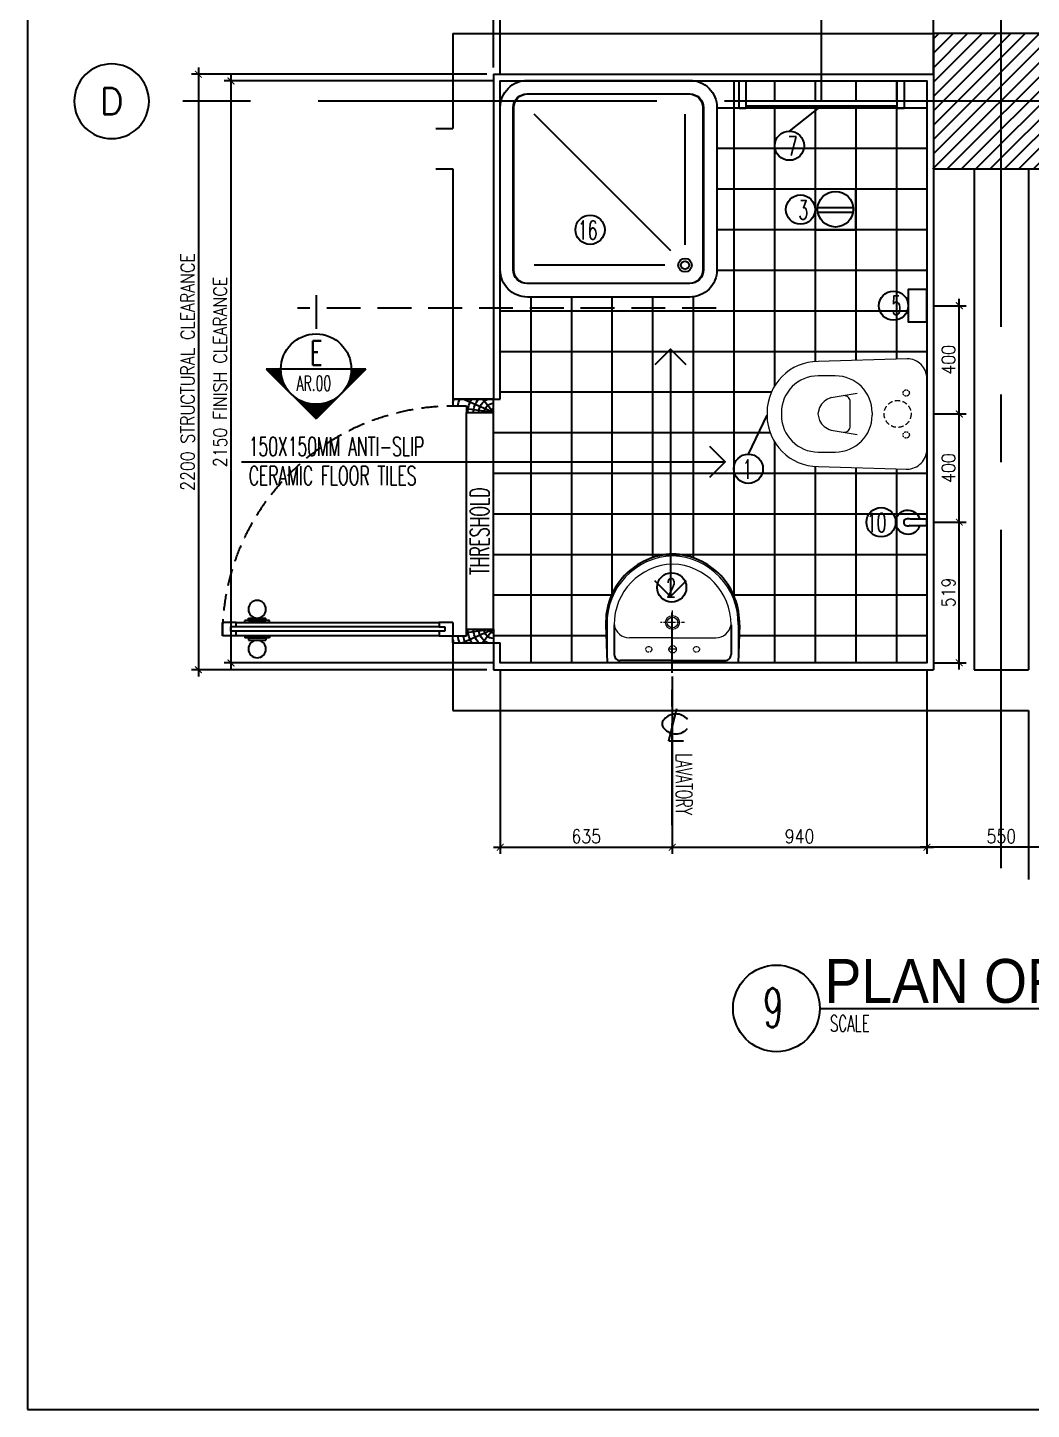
# Model space of a CAD drawing. Extents: x -263967 to -235090, y 196485 to 216410.
# Drawn here: x -263967 to -260261, y 196485 to 201590 of the extents above; entities that cross this region are included whole.
import ezdxf
from ezdxf.enums import TextEntityAlignment as Align

# ---------------------------------------------------------------- set-up
doc = ezdxf.new("R2010")
doc.units = 0
doc.header["$LTSCALE"] = 500
doc.header["$MEASUREMENT"] = 0
for name, pattern in [('CENTER2', [1.125, 0.75, -0.125, 0.125, -0.125]), ('CENTERX2', [4, 2.5, -0.5, 0.5, -0.5]), ('DASHED', [0.75, 0.5, -0.25]), ('HIDDEN', [0.375, 0.25, -0.125]), ('HIDDEN2', [0.1875, 0.125, -0.0625])]:
    doc.linetypes.add(name, pattern=pattern)
doc.layers.get('0').update_dxf_attribs({"linetype": 'CONTINUOUS'})
doc.layers.get('DEFPOINTS').update_dxf_attribs({"linetype": 'CONTINUOUS'})
for name, color, linetype in [('2', 2, 'CONTINUOUS'), ('ARCDIMR', 4, 'CONTINUOUS'), ('AX-CR', 2, 'CONTINUOUS'), ('AX-TXT', 2, 'CONTINUOUS'), ('AXES', 11, 'CENTERX2'), ('AXIS', 11, 'CENTER2'), ('COL', 5, 'CONTINUOUS'), ('DIM-NEW', 4, 'CONTINUOUS'), ('Dimout', 4, 'CONTINUOUS'), ('DOOR', 2, 'CONTINUOUS'), ('DW', 7, 'CONTINUOUS'), ('ELE', 3, 'CONTINUOUS'), ('ELEV-MARK', 6, 'CONTINUOUS'), ('FIX', 2, 'CONTINUOUS'), ('HAT', 8, 'CONTINUOUS'), ('JUMP', 2, 'CONTINUOUS'), ('Plaster', 7, 'CONTINUOUS'), ('SANI', 2, 'CONTINUOUS'), ('Tile', 5, 'CONTINUOUS'), ('TITLE', 1, 'CONTINUOUS'), ('TXT', 2, 'CONTINUOUS'), ('TXT1', 2, 'CONTINUOUS'), ('WALL', 6, 'CONTINUOUS'), ('WallPartition', 2, 'CONTINUOUS')]:
    doc.layers.add(name, color=color, linetype=linetype)
doc.styles.add('DIM', font='simplex.shx', dxfattribs={"width": 0.85})
doc.styles.add('ROMANS', font='romans.shx', dxfattribs={"width": 0.6})
doc.styles.add('TTXT', font='swisse.ttf', dxfattribs={"width": 0.9})
doc.dimstyles.new('DIM1-25', dxfattribs={"dimscale": 25, "dimtxt": 2, "dimasz": 1, "dimexe": 1, "dimexo": 1, "dimgap": 0.6, "dimtad": 1, "dimdec": 0, "dimdsep": 46, "dimtxsty": 'DIM', "dimblk1": 'ARCHTICK', "dimblk2": 'ARCHTICK', "dimsah": 1, "dimcen": 0.09, "dimdle": 1, "dimclrd": 256, "dimclrt": 2, "dimadec": 0, "dimazin": 0, "dimtfac": 1, "dimtdec": 0, "dimtix": 1, "dimtmove": 1, "dimatfit": 3, "dimldrblk": 'ARCHTICK', "dimfxl": 0, "dimtvp": 2, "dimtolj": 1, "dimtzin": 0, "dimarcsym": 0})

# ---------------------------------------------------------------- blocks, each defined once
blk = doc.blocks.new('A0-BOX')
at = {"layer": 'TITLE'}
for p, q in [((0, 79.7), (0, 0)), ((0, 0), (113.3, 0))]:
    blk.add_line(p, q, dxfattribs=at)
blk = doc.blocks.new('_ARCHTICK')
at = {"color": 0, "linetype": 'ByBlock', "const_width": 0.15}
blk.add_lwpolyline([(-0.5, -0.5), (0.5, 0.5)], dxfattribs=at)
blk = doc.blocks.new('*D238')
at = {"layer": 'DEFPOINTS', "color": 0}
for p in [(-263215.9, 201392.6), (-262221.8, 201392.6), (-262221.8, 199242.6)]:
    blk.add_point(p, dxfattribs=at)
at = {"layer": 'Dimout', "lineweight": -2}
blk.add_line((-263215.9, 199217.6), (-263215.9, 201417.6), dxfattribs=at)
at = {"layer": 'Dimout', "color": 0, "lineweight": -2}
for p, q in [((-262246.8, 201392.6), (-263240.9, 201392.6)), ((-262246.8, 199242.6), (-263240.9, 199242.6))]:
    blk.add_line(p, q, dxfattribs=at)
at = {"layer": 'Dimout', "lineweight": -2, "xscale": 25, "yscale": 25, "zscale": 25}
for p, rotation in [((-263215.9, 201392.6), 90), ((-263215.9, 199242.6), 270)]:
    blk.add_blockref('_ARCHTICK', p, dxfattribs=dict(at, rotation=rotation))
at = {"layer": 'Dimout', "color": 2, "insert": (-263255.9, 200317.6), "char_height": 50, "attachment_point": 5, "rotation": 90, "style": 'DIM'}
blk.add_mtext('\\A1;2150 FINISH CLEARANCE', dxfattribs=at)
blk = doc.blocks.new('*D237')
at = {"layer": 'DEFPOINTS', "color": 0}
for p in [(-262246.8, 201417.6), (-263336.3, 199217.6), (-262246.8, 199217.6)]:
    blk.add_point(p, dxfattribs=at)
at = {"layer": 'Dimout', "color": 0, "lineweight": -2}
for p, q in [((-262271.8, 201417.6), (-263361.3, 201417.6)), ((-262271.8, 199217.6), (-263361.3, 199217.6))]:
    blk.add_line(p, q, dxfattribs=at)
at = {"layer": 'Dimout', "lineweight": -2}
blk.add_line((-263336.3, 201442.6), (-263336.3, 199192.6), dxfattribs=at)
at = {"layer": 'Dimout', "lineweight": -2, "xscale": 25, "yscale": 25, "zscale": 25}
for p, rotation in [((-263336.3, 201417.6), 90), ((-263336.3, 199217.6), 270)]:
    blk.add_blockref('_ARCHTICK', p, dxfattribs=dict(at, rotation=rotation))
at = {"layer": 'Dimout', "color": 2, "insert": (-263376.3, 200317.6), "char_height": 50, "attachment_point": 5, "rotation": 90, "style": 'DIM'}
blk.add_mtext('\\A1;2200 STRUCTURAL CLEARANCE', dxfattribs=at)
blk = doc.blocks.new('AXU')
at = {"layer": 'AX-CR'}
blk.add_circle((0, 350), 350, dxfattribs=at)
at = {"layer": 'AX-TXT', "style": 'ROMANS'}
blk.add_attdef('AX', text='', height=250, dxfattribs=at).set_placement((0, 350), align=Align.MIDDLE)
blk = doc.blocks.new('*X23')
at = {"color": 0}
for p, q in [((203885.6, 125449.7), (204385.6, 125949.7)), ((203888.6, 125505.8), (204332.5, 125949.7)), ((203888.6, 125558.8), (204279.5, 125949.7)), ((203888.6, 125611.8), (204226.5, 125949.7)), ((203888.6, 125664.9), (204173.4, 125949.7)), ((203888.6, 125717.9), (204120.4, 125949.7)), ((203888.6, 125770.9), (204067.4, 125949.7)), ((203888.6, 125824), (204014.3, 125949.7)), ((203888.6, 125877), (203961.3, 125949.7)), ((203888.6, 125930), (203908.3, 125949.7)), ((203938.6, 125449.7), (204388.6, 125899.7)), ((203991.6, 125449.7), (204388.6, 125846.7)), ((204044.7, 125449.7), (204388.6, 125793.6)), ((204097.7, 125449.7), (204388.6, 125740.6)), ((204150.7, 125449.7), (204388.6, 125687.6)), ((204203.8, 125449.7), (204388.6, 125634.5)), ((204256.8, 125449.7), (204388.6, 125581.5)), ((204309.8, 125449.7), (204388.6, 125528.5)), ((204362.9, 125449.7), (204388.6, 125475.4))]:
    blk.add_line(p, q, dxfattribs=at)
blk = doc.blocks.new('COL50')
at = {"layer": 'COL'}
blk.add_lwpolyline([(-250, 250), (-250, -250), (250, -250), (250, 250)], close=True, dxfattribs=at)
blk = doc.blocks.new('SHR1')
at = {"layer": 'FIX'}
for p, q in [((-195.7, 195.7), (-700, 700)), ((-142.7, 217.7), (-142.7, 700)), ((-217.7, 142.7), (-700, 142.7))]:
    blk.add_line(p, q, dxfattribs=at)
for points in [[(-825, 125), (-825, 725, -0.414214), (-725, 825), (-125, 825, -0.414214), (-25, 725), (-25, 125, -0.414214), (-125, 25), (-725, 25, -0.414214)], [(-775, 125), (-775, 725, -0.414214), (-725, 775), (-125, 775, -0.414214), (-75, 725), (-75, 125, -0.414214), (-125, 75), (-725, 75, -0.414214)]]:
    blk.add_lwpolyline(points, format="xyb", close=True, dxfattribs=at)
for radius in [25, 15]:
    blk.add_circle((-142.7, 142.7), radius, dxfattribs=at)
blk = doc.blocks.new('*D236')
at = {"layer": 'DEFPOINTS', "color": 0}
for p in [(-260646.8, 199242.6), (-260096.8, 199242.6), (-260646.8, 198562)]:
    blk.add_point(p, dxfattribs=at)
at = {"layer": 'Dimout', "color": 0, "lineweight": -2}
for p, q in [((-260646.8, 199217.6), (-260646.8, 198537)), ((-260096.8, 199217.6), (-260096.8, 198537))]:
    blk.add_line(p, q, dxfattribs=at)
at = {"layer": 'Dimout', "lineweight": -2}
blk.add_line((-260071.8, 198562), (-260671.8, 198562), dxfattribs=at)
at = {"layer": 'Dimout', "lineweight": -2, "xscale": 25, "yscale": 25, "zscale": 25, "rotation": 180}
blk.add_blockref('_ARCHTICK', (-260646.8, 198562), dxfattribs=at)
at = {"layer": 'Dimout', "lineweight": -2, "xscale": 25, "yscale": 25, "zscale": 25}
blk.add_blockref('_ARCHTICK', (-260096.8, 198562), dxfattribs=at)
at = {"layer": 'Dimout', "color": 2, "insert": (-260371.8, 198602), "char_height": 50, "attachment_point": 5, "style": 'DIM'}
blk.add_mtext('\\A1;550', dxfattribs=at)
blk = doc.blocks.new('*X5')
at = {"color": 0}
for p, q in [((14608, 7877), (14819, 8088)), ((14625, 7890), (14821, 8086)), ((14637, 7899), (14823, 8084)), ((14647, 7905), (14825, 8082)), ((14656, 7910), (14826, 8081)), ((14664, 7915), (14828, 8079)), ((14671, 7919), (14830, 8077)), ((14678, 7922), (14832, 8075)), ((14685, 7925), (14833, 8073)), ((14691, 7928), (14835, 8072)), ((14697, 7930), (14837, 8070)), ((14703, 7933), (14839, 8068)), ((14709, 7935), (14841, 8066)), ((14714, 7937), (14842, 8065)), ((14719, 7938), (14844, 8063)), ((14725, 7940), (14846, 8061)), ((14730, 7941), (14848, 8059)), ((14734, 7943), (14849, 8058)), ((14739, 7944), (14851, 8056)), ((14744, 7945), (14853, 8054)), ((14749, 7946), (14855, 8052)), ((14753, 7947), (14856, 8051)), ((14757, 7948), (14858, 8049)), ((14762, 7949), (14860, 8047)), ((14766, 7950), (14862, 8045)), ((14770, 7950), (14863, 8043)), ((14774, 7951), (14865, 8042)), ((14778, 7951), (14867, 8040)), ((14782, 7952), (14869, 8038)), ((14786, 7952), (14871, 8036)), ((14790, 7953), (14872, 8035)), ((14794, 7953), (14874, 8033)), ((14798, 7953), (14876, 8031)), ((14802, 7953), (14878, 8029)), ((14805, 7954), (14879, 8028)), ((14809, 7954), (14881, 8026)), ((14813, 7954), (14883, 8024)), ((14816, 7954), (14885, 8022)), ((14820, 7954), (14886, 8020)), ((14823, 7954), (14888, 8019)), ((14827, 7954), (14890, 8017)), ((14830, 7954), (14892, 8015)), ((14834, 7953), (14894, 8013)), ((14837, 7953), (14895, 8012)), ((14840, 7953), (14897, 8010)), ((14844, 7953), (14899, 8008)), ((14847, 7953), (14901, 8006)), ((14850, 7952), (14902, 8005)), ((14853, 7952), (14904, 8003)), ((14856, 7952), (14906, 8001)), ((14860, 7951), (14908, 7999)), ((14863, 7951), (14909, 7997)), ((14866, 7950), (14911, 7996)), ((14869, 7950), (14913, 7994)), ((14872, 7949), (14915, 7992)), ((14875, 7949), (14917, 7990)), ((14878, 7948), (14918, 7989)), ((14881, 7948), (14920, 7987)), ((14884, 7947), (14922, 7985)), ((14887, 7947), (14924, 7983)), ((14890, 7946), (14925, 7982)), ((14893, 7945), (14927, 7980)), ((14895, 7945), (14929, 7978)), ((14898, 7944), (14931, 7976)), ((14901, 7943), (14932, 7974)), ((14904, 7942), (14934, 7973)), ((14907, 7942), (14936, 7971)), ((14909, 7941), (14938, 7969)), ((14912, 7940), (14939, 7967)), ((14915, 7939), (14941, 7966)), ((14917, 7938), (14943, 7964)), ((14920, 7937), (14945, 7962)), ((14923, 7937), (14947, 7960)), ((14925, 7936), (14948, 7959)), ((14928, 7935), (14950, 7957)), ((14931, 7934), (14952, 7955)), ((14933, 7933), (14954, 7953)), ((14936, 7932), (14955, 7952)), ((14938, 7931), (14957, 7950)), ((14941, 7930), (14959, 7948)), ((14943, 7929), (14961, 7946)), ((14946, 7928), (14962, 7944)), ((14948, 7927), (14964, 7943)), ((14951, 7926), (14966, 7941)), ((14953, 7925), (14968, 7939)), ((14956, 7923), (14970, 7937)), ((14958, 7922), (14971, 7936)), ((14960, 7921), (14973, 7934)), ((14963, 7920), (14975, 7932)), ((14965, 7919), (14977, 7930)), ((14967, 7918), (14978, 7929)), ((14970, 7916), (14980, 7927)), ((14972, 7915), (14982, 7925)), ((14974, 7914), (14984, 7923)), ((14977, 7913), (14985, 7921)), ((14979, 7911), (14987, 7920)), ((14981, 7910), (14989, 7918)), ((14983, 7909), (14991, 7916)), ((14986, 7908), (14993, 7914)), ((14988, 7906), (14994, 7913)), ((14360, 7629), (14571, 7839)), ((14364, 7629), (14557, 7822)), ((14368, 7629), (14549, 7810)), ((14371, 7629), (14542, 7800)), ((14375, 7629), (14537, 7791)), ((14990, 7905), (14996, 7911)), ((14992, 7903), (14998, 7909)), ((14994, 7902), (15000, 7907)), ((14997, 7901), (15001, 7906)), ((14999, 7899), (15003, 7904)), ((15001, 7898), (15005, 7902)), ((15003, 7896), (15007, 7900)), ((15005, 7895), (15008, 7898)), ((15007, 7894), (15010, 7897)), ((15009, 7892), (15012, 7895)), ((15011, 7891), (15014, 7893)), ((15013, 7889), (15016, 7891)), ((15015, 7888), (15017, 7890)), ((15017, 7886), (15019, 7888)), ((15019, 7884), (15021, 7886)), ((15021, 7883), (15023, 7884)), ((15023, 7881), (15024, 7883)), ((15025, 7880), (15026, 7881)), ((15027, 7878), (15028, 7879)), ((15029, 7877), (15030, 7877)), ((15031, 7875), (15031, 7875)), ((15033, 7873), (15033, 7874)), ((15035, 7872), (15035, 7872)), ((15036, 7870), (15037, 7870)), ((15038, 7868), (15038, 7868)), ((15040, 7867), (15040, 7867)), ((15042, 7865), (15042, 7865)), ((15044, 7863), (15044, 7863)), ((15046, 7861), (15046, 7861)), ((15047, 7860), (15047, 7860)), ((15051, 7856), (15051, 7856)), ((15053, 7854), (15053, 7854)), ((15054, 7852), (15054, 7853)), ((15056, 7851), (15056, 7851)), ((15058, 7849), (15058, 7849)), ((15059, 7847), (15060, 7847)), ((15061, 7845), (15061, 7845)), ((15063, 7843), (15063, 7844)), ((15064, 7841), (15065, 7842)), ((15066, 7839), (15067, 7840)), ((15068, 7837), (15069, 7838)), ((15069, 7836), (15070, 7837)), ((15071, 7834), (15072, 7835)), ((15072, 7832), (15074, 7833)), ((15074, 7830), (15076, 7831)), ((15076, 7828), (15077, 7830)), ((15077, 7826), (15079, 7828)), ((15079, 7824), (15081, 7826)), ((15080, 7822), (15083, 7824)), ((15082, 7820), (15084, 7822)), ((15083, 7818), (15086, 7821)), ((15085, 7815), (15088, 7819)), ((15086, 7813), (15090, 7817)), ((15087, 7811), (15092, 7815)), ((15089, 7809), (15093, 7814)), ((15090, 7807), (15095, 7812)), ((15092, 7805), (15097, 7810)), ((15093, 7803), (15099, 7808)), ((15094, 7801), (15100, 7807)), ((15096, 7798), (15102, 7805)), ((15097, 7796), (15104, 7803)), ((15098, 7794), (15106, 7801)), ((15100, 7792), (15107, 7799)), ((15101, 7790), (15109, 7798)), ((15102, 7787), (15111, 7796)), ((15104, 7785), (15113, 7794)), ((15105, 7783), (15115, 7792)), ((15106, 7780), (15116, 7791)), ((15107, 7778), (15118, 7789)), ((15108, 7776), (15120, 7787)), ((15110, 7773), (15122, 7785)), ((14378, 7629), (14533, 7783)), ((14382, 7629), (14529, 7776)), ((14385, 7629), (14525, 7769)), ((14389, 7629), (14522, 7762)), ((14392, 7629), (14519, 7756)), ((14396, 7629), (14517, 7750)), ((14399, 7629), (14515, 7744)), ((14403, 7629), (14513, 7739)), ((14406, 7629), (14511, 7733)), ((14410, 7629), (14509, 7728)), ((14413, 7629), (14507, 7723)), ((14417, 7629), (14506, 7718)), ((14421, 7629), (14505, 7713)), ((14424, 7629), (14503, 7708)), ((14428, 7629), (14502, 7703)), ((14431, 7629), (14501, 7699)), ((14435, 7629), (14500, 7694)), ((14438, 7629), (14499, 7690)), ((14442, 7629), (14499, 7686)), ((14445, 7629), (14498, 7681)), ((14449, 7629), (14497, 7677)), ((14452, 7629), (14497, 7673)), ((14456, 7629), (14496, 7669)), ((14459, 7629), (14496, 7665)), ((14463, 7629), (14495, 7661)), ((14466, 7629), (14495, 7657)), ((15111, 7771), (15123, 7784)), ((15112, 7769), (15125, 7782)), ((15113, 7766), (15127, 7780)), ((15114, 7764), (15129, 7778)), ((15115, 7761), (15130, 7777)), ((15116, 7759), (15132, 7775)), ((15117, 7756), (15134, 7773)), ((15118, 7754), (15136, 7771)), ((15119, 7751), (15137, 7769)), ((15121, 7749), (15139, 7768)), ((15122, 7746), (15141, 7766)), ((15122, 7744), (15143, 7764)), ((15123, 7741), (15145, 7762)), ((15124, 7739), (15146, 7761)), ((15125, 7736), (15148, 7759)), ((15126, 7733), (15150, 7757)), ((15127, 7731), (15152, 7755)), ((15128, 7728), (15153, 7754)), ((15129, 7725), (15155, 7752)), ((15130, 7723), (15157, 7750)), ((15130, 7720), (15159, 7748)), ((15131, 7717), (15160, 7746)), ((15132, 7714), (15162, 7745)), ((15133, 7712), (15164, 7743)), ((15133, 7709), (15166, 7741)), ((15134, 7706), (15168, 7739)), ((15135, 7703), (15169, 7738)), ((15136, 7700), (15171, 7736)), ((15136, 7697), (15173, 7734)), ((15137, 7695), (15175, 7732)), ((15137, 7692), (15176, 7731)), ((15138, 7689), (15178, 7729)), ((15139, 7686), (15180, 7727)), ((15139, 7683), (15182, 7725)), ((15140, 7680), (15183, 7723)), ((15140, 7676), (15185, 7722)), ((15140, 7673), (15187, 7720)), ((15141, 7670), (15189, 7718)), ((15141, 7667), (15191, 7716)), ((15142, 7664), (15192, 7715)), ((15142, 7661), (15194, 7713)), ((15142, 7658), (15196, 7711)), ((15143, 7654), (15198, 7709)), ((15143, 7651), (15199, 7708)), ((15143, 7648), (15201, 7706)), ((15143, 7644), (15203, 7704)), ((15143, 7641), (15205, 7702)), ((15143, 7637), (15206, 7700)), ((15143, 7634), (15208, 7699)), ((15144, 7631), (15210, 7697)), ((15145, 7629), (15212, 7695)), ((15149, 7629), (15214, 7693)), ((15152, 7629), (15215, 7692)), ((15156, 7629), (15217, 7690)), ((15159, 7629), (15219, 7688)), ((15163, 7629), (15221, 7686)), ((15167, 7629), (15222, 7685)), ((15170, 7629), (15224, 7683)), ((15174, 7629), (15226, 7681)), ((15177, 7629), (15228, 7679)), ((15181, 7629), (15229, 7678)), ((15184, 7629), (15231, 7676)), ((15188, 7629), (15233, 7674)), ((15191, 7629), (15235, 7672)), ((15195, 7629), (15236, 7670)), ((15198, 7629), (15238, 7669)), ((15202, 7629), (15240, 7667)), ((15205, 7629), (15242, 7665)), ((15209, 7629), (15244, 7663)), ((15212, 7629), (15245, 7662)), ((15216, 7629), (15247, 7660)), ((15220, 7629), (15249, 7658)), ((14470, 7629), (14494, 7653)), ((14474, 7629), (14494, 7649)), ((14477, 7629), (14494, 7646)), ((14481, 7629), (14494, 7642)), ((14484, 7629), (14494, 7638)), ((14488, 7629), (14494, 7635)), ((14491, 7629), (14494, 7631)), ((15223, 7629), (15251, 7656)), ((15227, 7629), (15252, 7655)), ((15230, 7629), (15254, 7653)), ((15234, 7629), (15256, 7651)), ((15237, 7629), (15258, 7649)), ((15241, 7629), (15259, 7647)), ((15244, 7629), (15261, 7646)), ((15248, 7629), (15263, 7644)), ((15251, 7629), (15265, 7642)), ((15255, 7629), (15267, 7640)), ((15258, 7629), (15268, 7639)), ((15262, 7629), (15270, 7637)), ((15266, 7629), (15272, 7635)), ((15269, 7629), (15274, 7633)), ((15273, 7629), (15275, 7632)), ((15276, 7629), (15277, 7630))]:
    blk.add_line(p, q, dxfattribs=at)
blk = doc.blocks.new('A$C67076F16')
at = {"layer": 'DIM-NEW'}
for p, q in [((0.0127, 0.0913), (0.1876, 0.0913)), ((0.0138, 0.1136), (0.1863, 0.1136))]:
    blk.add_line(p, q, dxfattribs=at)
at = {"layer": 'DW'}
blk.add_lwpolyline([(0, 0.2), (0, 0), (0.2, 0), (0.2, 0.2)], close=True, dxfattribs=at)
at = {"layer": 'FIX', "color": 2}
blk.add_circle((0.1, 0.0983), 0.0876, dxfattribs=at)
blk = doc.blocks.new('*D234')
at = {"layer": 'DEFPOINTS', "color": 0}
for p in [(-260646.8, 200562.6), (-260526.9, 200562.6), (-260646.8, 200162.6)]:
    blk.add_point(p, dxfattribs=at)
at = {"layer": 'Dimout', "color": 0, "lineweight": -2}
for p, q in [((-260621.8, 200562.6), (-260501.9, 200562.6)), ((-260621.8, 200162.6), (-260501.9, 200162.6))]:
    blk.add_line(p, q, dxfattribs=at)
at = {"layer": 'Dimout', "lineweight": -2}
blk.add_line((-260526.9, 200137.6), (-260526.9, 200587.6), dxfattribs=at)
at = {"layer": 'Dimout', "lineweight": -2, "xscale": 25, "yscale": 25, "zscale": 25}
for p, rotation in [((-260526.9, 200562.6), 90), ((-260526.9, 200162.6), 270)]:
    blk.add_blockref('_ARCHTICK', p, dxfattribs=dict(at, rotation=rotation))
at = {"layer": 'Dimout', "color": 2, "insert": (-260566.9, 200362.6), "char_height": 50, "attachment_point": 5, "rotation": 90, "style": 'DIM'}
blk.add_mtext('\\A1;400', dxfattribs=at)
blk = doc.blocks.new('*D233')
at = {"layer": 'DEFPOINTS', "color": 0}
for p in [(-260646.8, 200162.6), (-260526.9, 200162.6), (-260646.8, 199762.6)]:
    blk.add_point(p, dxfattribs=at)
at = {"layer": 'Dimout', "color": 0, "lineweight": -2}
for p, q in [((-260621.8, 200162.6), (-260501.9, 200162.6)), ((-260621.8, 199762.6), (-260501.9, 199762.6))]:
    blk.add_line(p, q, dxfattribs=at)
at = {"layer": 'Dimout', "lineweight": -2}
blk.add_line((-260526.9, 199737.6), (-260526.9, 200187.6), dxfattribs=at)
at = {"layer": 'Dimout', "lineweight": -2, "xscale": 25, "yscale": 25, "zscale": 25}
for p, rotation in [((-260526.9, 200162.6), 90), ((-260526.9, 199762.6), 270)]:
    blk.add_blockref('_ARCHTICK', p, dxfattribs=dict(at, rotation=rotation))
at = {"layer": 'Dimout', "color": 2, "insert": (-260566.9, 199962.6), "char_height": 50, "attachment_point": 5, "rotation": 90, "style": 'DIM'}
blk.add_mtext('\\A1;400', dxfattribs=at)
blk = doc.blocks.new('*D232')
at = {"layer": 'DEFPOINTS', "color": 0}
for p in [(-260646.8, 199762.6), (-260526.9, 199762.6), (-260646.8, 199243.6)]:
    blk.add_point(p, dxfattribs=at)
at = {"layer": 'Dimout', "lineweight": -2}
blk.add_line((-260526.9, 199218.6), (-260526.9, 199787.6), dxfattribs=at)
at = {"layer": 'Dimout', "color": 0, "lineweight": -2}
for p, q in [((-260621.8, 199762.6), (-260501.9, 199762.6)), ((-260621.8, 199243.6), (-260501.9, 199243.6))]:
    blk.add_line(p, q, dxfattribs=at)
at = {"layer": 'Dimout', "lineweight": -2, "xscale": 25, "yscale": 25, "zscale": 25}
for p, rotation in [((-260526.9, 199762.6), 90), ((-260526.9, 199243.6), 270)]:
    blk.add_blockref('_ARCHTICK', p, dxfattribs=dict(at, rotation=rotation))
at = {"layer": 'Dimout', "color": 2, "insert": (-260566.9, 199503.1), "char_height": 50, "attachment_point": 5, "rotation": 90, "style": 'DIM'}
blk.add_mtext('\\A1;519', dxfattribs=at)
blk = doc.blocks.new('A$C785E76E1')
at = {"layer": 'JUMP'}
for p, q in [((0.033, 0.0529), (0.033, 0.1149)), ((0.057, 0.0529), (0.057, 0.1149))]:
    blk.add_line(p, q, dxfattribs=at)
for radius, start, end in [(0.045, 105.4782, 74.5218), (0.0144, 146.4427, 33.5573)]:
    blk.add_arc((0.045, 0.045), radius, start, end, dxfattribs=at)
blk = doc.blocks.new('*D228')
at = {"layer": 'DEFPOINTS', "color": 0}
for p in [(-260646.8, 199242.6), (-261586.9, 199217.6), (-260646.8, 198562)]:
    blk.add_point(p, dxfattribs=at)
at = {"layer": 'Dimout', "color": 0, "lineweight": -2}
for p, q in [((-261586.9, 199192.6), (-261586.9, 198537)), ((-260646.8, 199217.6), (-260646.8, 198537))]:
    blk.add_line(p, q, dxfattribs=at)
at = {"layer": 'Dimout', "lineweight": -2}
blk.add_line((-261611.9, 198562), (-260621.8, 198562), dxfattribs=at)
at = {"layer": 'Dimout', "lineweight": -2, "xscale": 25, "yscale": 25, "zscale": 25, "rotation": 180}
blk.add_blockref('_ARCHTICK', (-261586.9, 198562), dxfattribs=at)
at = {"layer": 'Dimout', "lineweight": -2, "xscale": 25, "yscale": 25, "zscale": 25}
blk.add_blockref('_ARCHTICK', (-260646.8, 198562), dxfattribs=at)
at = {"layer": 'Dimout', "color": 2, "insert": (-261116.9, 198602), "char_height": 50, "attachment_point": 5, "style": 'DIM'}
blk.add_mtext('\\A1;940', dxfattribs=at)
blk = doc.blocks.new('*D227')
at = {"layer": 'DEFPOINTS', "color": 0}
for p in [(-262221.8, 199242.6), (-261586.9, 199217.6), (-261586.9, 198562)]:
    blk.add_point(p, dxfattribs=at)
at = {"layer": 'Dimout', "color": 0, "lineweight": -2}
for p, q in [((-262221.8, 199217.6), (-262221.8, 198537)), ((-261586.9, 199192.6), (-261586.9, 198537))]:
    blk.add_line(p, q, dxfattribs=at)
at = {"layer": 'Dimout', "lineweight": -2}
blk.add_line((-262246.8, 198562), (-261561.9, 198562), dxfattribs=at)
at = {"layer": 'Dimout', "lineweight": -2, "xscale": 25, "yscale": 25, "zscale": 25, "rotation": 180}
blk.add_blockref('_ARCHTICK', (-262221.8, 198562), dxfattribs=at)
at = {"layer": 'Dimout', "lineweight": -2, "xscale": 25, "yscale": 25, "zscale": 25}
blk.add_blockref('_ARCHTICK', (-261586.9, 198562), dxfattribs=at)
at = {"layer": 'Dimout', "color": 2, "insert": (-261904.4, 198602), "char_height": 50, "attachment_point": 5, "style": 'DIM'}
blk.add_mtext('\\A1;635', dxfattribs=at)
blk = doc.blocks.new('SCNTR', base_point=(3632.66, 549.66))
for q in [(3633.89, 554.57), (3636.1, 543.44)]:
    blk.add_line((3631.12, 543.44), q)
for centre, radius, start, end in [((3630.8, 549.38), 1.99, 133.3084, 182.4789), ((3633.47, 547.5), 5.23, 39.4883, 140.5117), ((3630.8, 549.21), 1.99, 177.5211, 226.6916), ((3633.47, 551.09), 5.23, 219.4883, 320.5117)]:
    blk.add_arc(centre, radius, start, end)
blk = doc.blocks.new('LAV1')
at = {"layer": 'FIX', "linetype": 'DASHED', "lineweight": 20, "ltscale": 0.05}
for p, q in [((-0.5, 170), (-0.5, 270)), ((-0.5, 170), (-0.5, 270)), ((49.5, 220), (-50.5, 220))]:
    blk.add_line(p, q, dxfattribs=at)
at = {"layer": 'FIX', "linetype": 'ByBlock', "ltscale": 0.3}
for p, q in [((-280, 210), (-275, 50)), ((-245, 210), (-245, 85)), ((245, 210), (245, 85)), ((280, 210), (275, 50)), ((0, 60), (-220.2, 60)), ((0, 60), (220.2, 60))]:
    blk.add_line(p, q, dxfattribs=at)
at = {"layer": 'FIX', "linetype": 'Continuous', "lineweight": 20}
for p, q in [((-275, 210), (-275, 50)), ((275, 210), (275, 50)), ((0, 155), (-181.4, 155)), ((0, 155), (181.4, 155)), ((0, 50), (-275, 50)), ((0, 50), (-252.5, 50)), ((0, 50), (252.5, 50)), ((0, 50), (275, 50))]:
    blk.add_line(p, q, dxfattribs=at)
at = {"layer": 'FIX', "lineweight": 20}
for p, q in [((0, 92), (0, 123)), ((15.6, 107.5), (-15.5, 107.5))]:
    blk.add_line(p, q, dxfattribs=at)
for centre, radius in [((-0.5, 220), 29.5), ((-0.5, 220), 22.5), ((0, 107.5), 15.5)]:
    blk.add_circle(centre, radius, dxfattribs=at)
at = {"layer": 'FIX', "linetype": 'HIDDEN', "lineweight": 20, "ltscale": 0.05}
for centre in [(-100, 107.5), (100, 107.5)]:
    blk.add_circle(centre, 12.4, dxfattribs=at)
at = {"layer": 'FIX', "linetype": 'ByBlock', "ltscale": 0.3}
for centre, radius, start, end in [((6.9, 220), 287, 91.37765, 182.00641), ((-6.9, 220), 287, 357.99359, 88.62235), ((-220.1, 84.9), 24.9, 179.70214, 269.94861), ((220.1, 84.9), 24.9, 270.05139, 0.29786)]:
    blk.add_arc(centre, radius, start, end, dxfattribs=at)
at = {"layer": 'FIX', "linetype": 'Continuous', "lineweight": 20}
for centre, radius, start, end in [((8.4, 216.7), 283.4, 91.6988, 181.35097), ((7.6, 212.5), 252.7, 91.73281, 180.48842), ((-8.4, 216.7), 283.4, 358.64903, 88.3012), ((-7.6, 212.5), 252.7, 359.51158, 88.26719), ((-179.2, 221.8), 66.9, 190.20056, 268.07863), ((179.2, 221.8), 66.9, 271.92137, 349.79944)]:
    blk.add_arc(centre, radius, start, end, dxfattribs=at)
blk = doc.blocks.new('WC1')
at = {"layer": 'FIX', "lineweight": 20}
for p, q in [((-210, 203.8), (-538, 193.8)), ((-475, 140.8), (-538, 140.8)), ((-394.8, 75.7), (-490.4, 60.1)), ((-727, 4.8), (-727, -4.8)), ((-674, 4.8), (-674, -4.8)), ((-533.7, 24.2), (-539.5, 0)), ((-539.5, 0), (-533.7, -24.2)), ((-339, 4.8), (-339, -4.8)), ((-490.4, -60.1), (-394.8, -75.7)), ((-538, -140.8), (-475, -140.8)), ((-538, -193.8), (-210, -203.8))]:
    blk.add_line(p, q, dxfattribs=at)
at = {"layer": 'FIX', "linetype": 'Continuous', "lineweight": 20}
blk.add_line((-420.1, -47.3), (-420.4, 44.6), dxfattribs=at)
at = {"layer": 'FIX', "lineweight": 20}
blk.add_lwpolyline([(-213.2, -203.8), (-210, -203.8, 0.414214), (-137, -130.8), (-137, 0), (-137, 130.8, 0.414214), (-210, 203.8)], format="xyb", dxfattribs=at)
at = {"layer": 'FIX', "linetype": 'HIDDEN', "lineweight": 20, "ltscale": 0.05}
for centre in [(-213.2, 77.5), (-213.2, -77.5)]:
    blk.add_circle(centre, 11.6, dxfattribs=at)
at = {"layer": 'FIX', "linetype": 'HIDDEN2', "lineweight": 20, "ltscale": 0.3}
blk.add_circle((-245, 0), 49.8, dxfattribs=at)
at = {"layer": 'FIX', "lineweight": 20}
for centre, radius, start, end in [((-538, 4.8), 189, 90, 180), ((-538, 4.8), 136, 90, 180), ((-475, 4.8), 136, 360, 90), ((-464.4, -17.6), 82, 108.496, 128.9242), ((-473, -6.9), 68.2, 128.9242, 152.8468), ((-538, -4.8), 189, 180, 270), ((-538, -4.8), 136, 180, 270), ((-473, 6.9), 68.2, 207.1532, 231.0758), ((-464.4, 17.6), 82, 231.0758, 251.504), ((-475, -4.8), 136, 270, 0)]:
    blk.add_arc(centre, radius, start, end, dxfattribs=at)
at = {"layer": 'FIX', "linetype": 'Continuous', "lineweight": 20}
for centre, start, end in [((-442.7, 45.5), 357.6662, 91.6121), ((-442.4, -45.6), 268.3879, 2.3338)]:
    blk.add_arc(centre, 22.3, start, end, dxfattribs=at)
blk = doc.blocks.new('DOOR90')
at = {"layer": 'DOOR', "color": 0, "linetype": 'ByBlock'}
for p, q in [((-150, 0), (-150, -25)), ((-150, 0), (0, 0)), ((0, -50), (0, 0)), ((-1000, -25), (-1000, -75)), ((-1000, -75), (-1000, -25)), ((-950, -25), (-1000, -25)), ((-970, -42), (-970, -58)), ((-950, -42), (-970, -42)), ((-950, -25), (-950, -42)), ((-917.6, -25), (-917.6, -17.8)), ((-827.6, -17.8), (-917.6, -17.8)), ((-905, -17.8), (-905, -8.8)), ((-905, -8.8), (-840.2, -8.8)), ((-905, -17.8), (-840.2, -17.8)), ((-840.2, -17.8), (-840.2, -8.8)), ((-827.6, -25), (-827.6, -17.8)), ((-200, -42), (-200, -25)), ((-200, -25), (-150, -25)), ((-180, -42), (-200, -42)), ((-180, -58), (-180, -42)), ((-150, -75), (-150, -25)), ((-150, -25), (-100, -25)), ((-100, -25), (-100, -50)), ((-100, -50), (0, -50)), ((-950, -75), (-1000, -75)), ((-950, -58), (-970, -58)), ((-950, -58), (-950, -75)), ((-917.6, -75), (-917.6, -82.2)), ((-827.6, -82.2), (-917.6, -82.2)), ((-905, -82.2), (-905, -91.2)), ((-905, -82.2), (-840.2, -82.2)), ((-905, -91.2), (-840.2, -91.2)), ((-840.2, -82.2), (-840.2, -91.2)), ((-827.6, -75), (-827.6, -82.2)), ((-200, -75), (-200, -58)), ((-200, -58), (-180, -58)), ((-150, -75), (-200, -75)), ((-100, -850), (0, -850)), ((-100, -875), (-100, -850)), ((0, -850), (0, -900)), ((-150, -900), (-150, -875)), ((-150, -875), (-100, -875)), ((0, -900), (-150, -900)), ((-150, -900), (0, -900))]:
    blk.add_line(p, q, dxfattribs=at)
at = {"layer": 'DOOR', "color": 9, "linetype": 'ByBlock'}
for p, q in [((0, -50), (-113.7, 0)), ((0, -50), (-40.1, 0)), ((0, -50), (-100, -36.6)), ((0, -850), (-113.7, -900)), ((0, -850), (-100, -863.4)), ((0, -850), (-40.1, -900))]:
    blk.add_line(p, q, dxfattribs=at)
at = {"layer": 'DOOR', "linetype": 'ByBlock'}
for p, q in [((-200, -25), (-950, -25)), ((-200, -42), (-950, -42)), ((-200, -58), (-950, -58)), ((-950, -75), (-200, -75))]:
    blk.add_line(p, q, dxfattribs=at)
at = {"layer": 'DOOR', "color": 0, "linetype": 'ByBlock'}
for centre in [(-872.6, 23.5), (-872.6, -123.5)]:
    blk.add_circle(centre, 32.4, dxfattribs=at)
at = {"layer": 'DOOR', "color": 9, "linetype": 'ByBlock'}
for centre, radius, start, end in [((0, -50), 154.4, 161.1053, 166.2858), ((0, -50), 134.4, 158.1598, 169.28), ((0, -50), 94.4, 148.0182, 180), ((0, -50), 74.4, 137.7764, 180), ((0, -50), 114.4, 154.0838, 167.3774), ((0, -50), 54.4, 113.2074, 180), ((0, -50), 34.4, 90, 180), ((0, -50), 14.4, 90, 180), ((0, -850), 94.4, 180, 211.9818), ((0, -850), 74.4, 180, 222.2236), ((0, -850), 54.4, 180, 246.7926), ((0, -850), 34.4, 180, 270), ((0, -850), 14.4, 180, 270), ((0, -850), 154.4, 193.7142, 198.8947), ((0, -850), 134.4, 190.72, 201.8402)]:
    blk.add_arc(centre, radius, start, end, dxfattribs=at)
at = {"layer": 'DOOR', "linetype": 'HIDDEN', "ltscale": 0.5}
blk.add_arc((-150, -25), 850, 180, 270, dxfattribs=at)
blk = doc.blocks.new('*D215')
at = {"layer": 'DEFPOINTS', "color": 0}
for p in [(-260621.8, 202113.3), (-262221.8, 201392.6), (-260621.8, 201388.8)]:
    blk.add_point(p, dxfattribs=at)
at = {"layer": 'Dimout', "color": 0, "lineweight": -2}
for p, q in [((-262221.8, 201417.6), (-262221.8, 202138.3)), ((-260621.8, 201413.8), (-260621.8, 202138.3))]:
    blk.add_line(p, q, dxfattribs=at)
at = {"layer": 'Dimout', "lineweight": -2}
blk.add_line((-262246.8, 202113.3), (-260596.8, 202113.3), dxfattribs=at)
at = {"layer": 'Dimout', "lineweight": -2, "xscale": 25, "yscale": 25, "zscale": 25, "rotation": 180}
blk.add_blockref('_ARCHTICK', (-262221.8, 202113.3), dxfattribs=at)
at = {"layer": 'Dimout', "lineweight": -2, "xscale": 25, "yscale": 25, "zscale": 25}
blk.add_blockref('_ARCHTICK', (-260621.8, 202113.3), dxfattribs=at)
at = {"layer": 'Dimout', "color": 2, "insert": (-261421.8, 202153.3), "char_height": 50, "attachment_point": 5, "style": 'DIM'}
blk.add_mtext('\\A1;1600 FINISH CLEARANCE', dxfattribs=at)
blk = doc.blocks.new('*D214')
at = {"layer": 'DEFPOINTS', "color": 0}
for p in [(-262246.8, 202261.2), (-262246.8, 201417.6), (-260621.8, 201417.6)]:
    blk.add_point(p, dxfattribs=at)
at = {"layer": 'Dimout', "color": 0, "lineweight": -2}
for p, q in [((-262246.8, 201442.6), (-262246.8, 202286.2)), ((-260621.8, 201442.6), (-260621.8, 202286.2))]:
    blk.add_line(p, q, dxfattribs=at)
at = {"layer": 'Dimout', "lineweight": -2}
blk.add_line((-260596.8, 202261.2), (-262271.8, 202261.2), dxfattribs=at)
at = {"layer": 'Dimout', "lineweight": -2, "xscale": 25, "yscale": 25, "zscale": 25, "rotation": 180}
blk.add_blockref('_ARCHTICK', (-262246.8, 202261.2), dxfattribs=at)
at = {"layer": 'Dimout', "lineweight": -2, "xscale": 25, "yscale": 25, "zscale": 25}
blk.add_blockref('_ARCHTICK', (-260621.8, 202261.2), dxfattribs=at)
at = {"layer": 'Dimout', "color": 2, "insert": (-261434.3, 202301.2), "char_height": 50, "attachment_point": 5, "style": 'DIM'}
blk.add_mtext('\\A1;1625 STRUCTURAL CLEARANCE', dxfattribs=at)
blk = doc.blocks.new('*D213')
at = {"layer": 'DEFPOINTS', "color": 0}
for p in [(-260621.8, 202261.2), (-260621.8, 201417.6), (-260121.8, 201417.6)]:
    blk.add_point(p, dxfattribs=at)
at = {"layer": 'Dimout', "color": 0, "lineweight": -2}
for p, q in [((-260621.8, 201442.6), (-260621.8, 202286.2)), ((-260121.8, 201442.6), (-260121.8, 202286.2))]:
    blk.add_line(p, q, dxfattribs=at)
at = {"layer": 'Dimout', "lineweight": -2}
blk.add_line((-260096.8, 202261.2), (-260646.8, 202261.2), dxfattribs=at)
at = {"layer": 'Dimout', "lineweight": -2, "xscale": 25, "yscale": 25, "zscale": 25, "rotation": 180}
blk.add_blockref('_ARCHTICK', (-260621.8, 202261.2), dxfattribs=at)
at = {"layer": 'Dimout', "lineweight": -2, "xscale": 25, "yscale": 25, "zscale": 25}
blk.add_blockref('_ARCHTICK', (-260121.8, 202261.2), dxfattribs=at)
at = {"layer": 'Dimout', "color": 2, "insert": (-260371.8, 202301.2), "char_height": 50, "attachment_point": 5, "style": 'DIM'}
blk.add_mtext('\\A1;500', dxfattribs=at)
blk = doc.blocks.new('A$C6F351844')
for p, q in [((0, 0.1016), (0.0254, 0.1016)), ((0, 0), (0, 0.1016)), ((0.0254, 0.1016), (0.0254, 0)), ((0.5842, 0.0921), (0.0254, 0.0921)), ((0.5842, 0.073), (0.0254, 0.073)), ((0.5842, 0), (0.5842, 0.1016)), ((0.5842, 0.1016), (0.6096, 0.1016)), ((0.6096, 0.1016), (0.6096, 0)), ((0.0254, 0), (0, 0)), ((0.6096, 0), (0.5842, 0))]:
    blk.add_line(p, q)

msp = doc.modelspace()

# ---------------------------------------------------------------- linework, layer by layer
at = {"layer": '2'}
msp.add_lwpolyline([(-260646.8, 200622.6), (-260715.7, 200622.6), (-260715.7, 200502.6), (-260646.8, 200502.6)], close=True, dxfattribs=at)
at = {"layer": 'AXES'}
for p, q in [((-260371.8, 198484.4), (-260371.8, 202634.5)), ((-257643.6, 201317.6), (-263518.7, 201317.6))]:
    msp.add_line(p, q, dxfattribs=at)
at = {"layer": 'AXIS'}
for p, q in [((-261035.3, 201319.5), (-261035.3, 202200.1)), ((-261586.9, 198644), (-261586.9, 199429.5))]:
    msp.add_line(p, q, dxfattribs=at)
at = {"layer": 'ELE'}
for p, q in [((-261593.5, 200401.5), (-261593.5, 199488.4)), ((-262346.8, 199342.6), (-262346.8, 200167.6)), ((-262246.8, 199367.6), (-262246.8, 200167.6)), ((-263177.1, 199985.5), (-261391.6, 199985.5))]:
    msp.add_line(p, q, dxfattribs=at)
at = {"layer": 'ELEV-MARK', "color": 6, "linetype": 'HIDDEN'}
for p, q in [((-262901.8, 200601.7), (-262901.8, 200458.3)), ((-261425, 200552.9), (-262970.3, 200552.9))]:
    msp.add_line(p, q, dxfattribs=at)
at = {"layer": 'ELEV-MARK', "color": 6}
for p, q in [((-263031.8, 200328.3), (-263085.7, 200328.3)), ((-263085.7, 200328.3), (-262901.8, 200144.4)), ((-262771.8, 200328.3), (-263031.8, 200328.3)), ((-262718, 200328.3), (-262901.8, 200144.4)), ((-262718, 200328.3), (-262771.8, 200328.3))]:
    msp.add_line(p, q, dxfattribs=at)
msp.add_circle((-262901.8, 200328.3), 130, dxfattribs=at)
at = {"layer": 'FIX', "color": 2}
for p, q in [((-261154.2, 201207.4), (-261035.3, 201300.5)), ((-261305.8, 200014), (-261236.8, 200157.7))]:
    msp.add_line(p, q, dxfattribs=at)
at = {"layer": 'FIX'}
msp.add_line((-260646.8, 199750.6), (-260646.8, 199774.6), dxfattribs=at)
msp.add_lwpolyline([(-262173.8, 200694.6), (-262173.8, 201294.6, -0.414214), (-262123.8, 201344.6), (-261523.8, 201344.6, -0.414214), (-261473.8, 201294.6), (-261473.8, 200694.6, -0.414214), (-261523.8, 200644.6), (-262123.8, 200644.6, -0.414214)], format="xyb", close=True, dxfattribs=at)
at = {"layer": 'FIX', "color": 2}
for centre in [(-261154.2, 201153.5), (-261113.3, 200917.6), (-261890.2, 200843.1), (-260769.7, 200562.6), (-261305.8, 199960), (-260815.7, 199762.6), (-261588.9, 199521.8)]:
    msp.add_circle(centre, 54, dxfattribs=at)
at = {"layer": 'Plaster'}
for p, q in [((-262246.8, 200217.6), (-262221.8, 200217.6)), ((-262246.8, 199317.6), (-262221.8, 199317.6))]:
    msp.add_line(p, q, dxfattribs=at)
msp.add_lwpolyline([(-262221.8, 200217.6), (-262221.8, 201392.6), (-260646.8, 201392.6), (-260646.8, 199242.6), (-262221.8, 199242.6), (-262221.8, 199317.6)], dxfattribs=at)
at = {"layer": 'SANI', "color": 6}
msp.add_line((-261042.1, 197966.7), (-259207.5, 197966.7), dxfattribs=at)
at = {"layer": 'Tile'}
for p, q in [((-261359.3, 201392.6), (-261359.3, 199491.9)), ((-261209.3, 201392.6), (-261209.3, 201319.5)), ((-261059.3, 201392.6), (-261059.3, 201319.5)), ((-260909.3, 201392.6), (-260909.3, 201319.5)), ((-260759.3, 201392.6), (-260759.3, 201319.5)), ((-260646.8, 201292.6), (-261423.8, 201292.6)), ((-261209.3, 201300.5), (-261209.3, 200265.5)), ((-261059.3, 201300.5), (-261059.3, 200356)), ((-260909.3, 201300.5), (-260909.3, 200360.6)), ((-260759.3, 201300.5), (-260759.3, 200365.2)), ((-260646.8, 201142.6), (-261423.8, 201142.6)), ((-260646.8, 200992.6), (-261423.8, 200992.6)), ((-260646.8, 200842.6), (-261423.8, 200842.6)), ((-260646.8, 200692.6), (-261423.8, 200692.6)), ((-262109.3, 200594.6), (-262109.3, 199242.6)), ((-261959.3, 200594.6), (-261959.3, 199242.6)), ((-261809.3, 200594.6), (-261809.3, 199496.6)), ((-261659.3, 200594.6), (-261659.3, 199631.8)), ((-261509.3, 200595.6), (-261509.3, 199631.1)), ((-260715.7, 200542.6), (-262221.8, 200542.6)), ((-260646.8, 200392.6), (-262221.8, 200392.6)), ((-261221.2, 200242.6), (-262221.8, 200242.6)), ((-261225.2, 200092.6), (-262246.8, 200092.6)), ((-261209.3, 200059.6), (-261209.3, 199242.6)), ((-260646.8, 199942.6), (-262246.8, 199942.6)), ((-261059.3, 199969.1), (-261059.3, 199242.6)), ((-260909.3, 199964.5), (-260909.3, 199242.6)), ((-260759.3, 199959.9), (-260759.3, 199242.6)), ((-260646.8, 199792.6), (-262246.8, 199792.6)), ((-260646.8, 199642.6), (-262246.8, 199642.6)), ((-261811.1, 199492.6), (-262246.8, 199492.6)), ((-260646.8, 199492.6), (-261359.6, 199492.6)), ((-261830.5, 199342.6), (-262246.8, 199342.6)), ((-260646.8, 199342.6), (-261340.2, 199342.6))]:
    msp.add_line(p, q, dxfattribs=at)
at = {"layer": 'TITLE', "color": 6}
msp.add_circle((-261202.1, 197966.7), 160, dxfattribs=at)
at = {"layer": 'WALL'}
for p, q in [((-262396.8, 201567.6), (-262396.8, 201217.6)), ((-262396.8, 201567.6), (-260621.8, 201567.6)), ((-262246.8, 201417.6), (-262246.8, 200217.6)), ((-262459.3, 201217.6), (-262396.8, 201217.6)), ((-262459.3, 201067.6), (-262396.8, 201067.6)), ((-262396.8, 201067.6), (-262396.8, 200217.6)), ((-260621.8, 201067.6), (-260621.8, 199217.6)), ((-260471.8, 201067.6), (-260471.8, 199217.6)), ((-260271.8, 201067.6), (-260271.8, 199217.6)), ((-262396.8, 199317.6), (-262396.8, 199067.6)), ((-262246.8, 199317.6), (-262246.8, 199217.6)), ((-260471.8, 199217.6), (-260271.8, 199217.6)), ((-260271.8, 199067.6), (-260271.8, 198443.2))]:
    msp.add_line(p, q, dxfattribs=at)
at = {"layer": 'WALL', "linetype": 'ByBlock'}
for p, q in [((-262246.8, 201417.6), (-260621.8, 201417.6)), ((-262396.8, 200217.6), (-262246.8, 200217.6)), ((-262396.8, 199317.6), (-262246.8, 199317.6)), ((-262246.8, 199217.6), (-260621.8, 199217.6)), ((-262396.8, 199067.6), (-260271.8, 199067.6))]:
    msp.add_line(p, q, dxfattribs=at)
at = {"layer": 'WallPartition', "color": 6}
for points in [[(-261535.5, 200343.5), (-261593.5, 200401.5), (-261651.5, 200343.5)], [(-261449.6, 200043.5), (-261391.6, 199985.5), (-261449.6, 199927.5)], [(-261535.5, 199546.4), (-261593.5, 199488.4), (-261651.5, 199546.4)]]:
    msp.add_lwpolyline(points, dxfattribs=at)

# ---------------------------------------------------------------- block references
at = {"xscale": 250, "yscale": 250, "zscale": 250}
msp.add_blockref('A0-BOX', (-263966.8, 196485.4), dxfattribs=at)
at = {"layer": 'ARCDIMR', "xscale": 10.75199999992037, "yscale": 10.75199999992037, "zscale": 10.752}
msp.add_blockref('SCNTR', (-261582.5, 199021.5), dxfattribs=at)
at = {"layer": 'AXES'}
ref = msp.add_blockref('AXU', (-263656.7, 201455.6), dxfattribs=dict(at, xscale=-0.3942857142857143, yscale=0.3942857142857143, zscale=0.3942857142857143, rotation=180))
ref.add_attrib('AX', 'D', dxfattribs={"layer": 'AX-TXT', "color": 6, "height": 98.6, "style": 'ROMANS'}).set_placement((-263656.7, 201317.6), align=Align.MIDDLE)
at = {"layer": 'COL'}
msp.add_blockref('COL50', (-260371.8, 201317.6), dxfattribs=at)
msp.add_blockref('COL50', (-260371.8, 201317.6), dxfattribs=at)
at = {"layer": 'Dimout'}
for name, p, xscale, yscale, zscale, rotation in [('A$C67076F16', (-260909.3, 200992.6), 750, 750, 750, 180), ('A$C785E76E1', (-260761.7, 199717.6), -1000, 1000, 1000, 270)]:
    msp.add_blockref(name, p, dxfattribs=dict(at, xscale=xscale, yscale=yscale, zscale=zscale, rotation=rotation))
at = {"layer": 'DOOR', "color": 0, "linetype": 'ByBlock', "xscale": -1, "rotation": 180}
msp.add_blockref('DOOR90', (-262246.8, 199317.6), dxfattribs=at)
at = {"layer": 'ELEV-MARK', "color": 11, "xscale": 0.4000000000232831, "yscale": 0.4000000000232831, "zscale": 0.4, "rotation": 180}
msp.add_blockref('*X5', (-256974.4, 203379.8), dxfattribs=at)
at = {"layer": 'FIX'}
for name, p in [('SHR1', (-261396.8, 200569.6)), ('WC1', (-260509.8, 200162.6))]:
    msp.add_blockref(name, p, dxfattribs=at)
at = {"layer": 'FIX', "xscale": 1000, "yscale": 1000, "zscale": 1000, "rotation": 180.00000000011}
msp.add_blockref('A$C6F351844', (-260730.5, 201392.6), dxfattribs=at)
at = {"layer": 'FIX', "xscale": 0.8800000068731606, "yscale": 0.879999999597203, "zscale": 0.87999999978}
msp.add_blockref('LAV1', (-261585.4, 199198.6), dxfattribs=at)
at = {"layer": 'HAT'}
msp.add_blockref('*X23', (-464510.4, 75617.8), dxfattribs=at)

# ---------------------------------------------------------------- texts
at = {"layer": 'ELEV-MARK', "color": 6, "style": 'ROMANS', "width": 0.6}
msp.add_attdef('E', text='1', height=90, dxfattribs=at).set_placement((-262900.9, 200388.1), align=Align.MIDDLE)
at = {"layer": 'ELEV-MARK', "color": 2, "style": 'ROMANS', "width": 0.6}
msp.add_attdef('AR.00', text='S-00', height=56, dxfattribs=at).set_placement((-262910.1, 200276), align=Align.MIDDLE)
at = {"layer": 'TITLE', "style": 'ROMANS', "width": 0.6}
msp.add_text('9', height=143.9, dxfattribs=at).set_placement((-261250.9, 197897.2))
at = {"layer": 'TXT', "style": 'ROMANS', "width": 0.6}
for s, height, p in [('7', 70, (-261160.1, 201117.7)), ('3', 70, (-261120.7, 200881)), ('16', 70, (-261934.9, 200806.5)), ('5', 70, (-260777.1, 200529.1)), ('150X150MM ANTI-SLIP', 70, (-263150.4, 200007.4)), ('1', 70, (-261327, 199923.5)), ('CERAMIC FLOOR TILES', 70, (-263150.4, 199899.4)), ('10', 70, (-260868, 199726)), ('2', 70, (-261609.1, 199485.3)), ('SCALE', 60, (-261004.4, 197881.2))]:
    msp.add_text(s, height=height, dxfattribs=at).set_placement(p)
for s, height, rotation, p in [('THRESHOLD', 70, 90, (-262263.1, 199567.1)), ('LAVATORY', 60, 270, (-261573.7, 198908.5))]:
    msp.add_text(s, height=height, rotation=rotation, dxfattribs=at).set_placement(p)
at = {"layer": 'TXT1', "color": 6, "style": 'TTXT', "width": 0.9}
msp.add_text('PLAN OF TOILET', height=162.094, dxfattribs=at).set_placement((-261024.3, 197987.1))

# ---------------------------------------------------------------- dimensions: what is measured, and where the dimension line sits
at = {"layer": 'Dimout'}
for base, p1, p2, text, picture, middle in [((-262246.8, 202261.2), (-260621.8, 201417.6), (-262246.8, 201417.6), '<> STRUCTURAL CLEARANCE', '*D214', (-261434.3, 202301.2)), ((-260621.8, 202113.3), (-262221.8, 201392.6), (-260621.8, 201388.8), '<> FINISH CLEARANCE', '*D215', (-261421.8, 202153.3))]:
    dim = msp.add_linear_dim(base=base, p1=p1, p2=p2, text=text, dimstyle='DIM1-25', dxfattribs=at)
    dim.commit()
    dim.dimension.update_dxf_attribs({"geometry": picture, "text_midpoint": middle})
for base, p1, p2, picture, middle in [((-260621.8, 202261.2), (-260121.8, 201417.6), (-260621.8, 201417.6), '*D213', (-260371.8, 202301.2)), ((-261586.9, 198562), (-262221.8, 199242.6), (-261586.9, 199217.6), '*D227', (-261904.4, 198602)), ((-260646.8, 198562), (-261586.9, 199217.6), (-260646.8, 199242.6), '*D228', (-261116.9, 198602)), ((-260646.8, 198562), (-260096.8, 199242.6), (-260646.8, 199242.6), '*D236', (-260371.8, 198602))]:
    dim = msp.add_linear_dim(base=base, p1=p1, p2=p2, dimstyle='DIM1-25', dxfattribs=at)
    dim.commit()
    dim.dimension.update_dxf_attribs({"geometry": picture, "text_midpoint": middle})
for base, p1, p2, text, picture, middle in [((-263336.3, 199217.6), (-262246.8, 201417.6), (-262246.8, 199217.6), '<> STRUCTURAL CLEARANCE', '*D237', (-263376.3, 200317.6)), ((-263215.9, 201392.6), (-262221.8, 199242.6), (-262221.8, 201392.6), '<> FINISH CLEARANCE', '*D238', (-263255.9, 200317.6))]:
    dim = msp.add_linear_dim(base=base, p1=p1, p2=p2, angle=90, text=text, dimstyle='DIM1-25', dxfattribs=at)
    dim.commit()
    dim.dimension.update_dxf_attribs({"geometry": picture, "text_midpoint": middle})
for base, p1, p2, picture, middle in [((-260526.9, 200562.6), (-260646.8, 200162.6), (-260646.8, 200562.6), '*D234', (-260566.9, 200362.6)), ((-260526.9, 200162.6), (-260646.8, 199762.6), (-260646.8, 200162.6), '*D233', (-260566.9, 199962.6)), ((-260526.9, 199762.6), (-260646.8, 199243.6), (-260646.8, 199762.6), '*D232', (-260566.9, 199503.1))]:
    dim = msp.add_linear_dim(base=base, p1=p1, p2=p2, angle=90, dimstyle='DIM1-25', dxfattribs=at)
    dim.commit()
    dim.dimension.update_dxf_attribs({"geometry": picture, "text_midpoint": middle})

doc.saveas('drawing.dxf')
